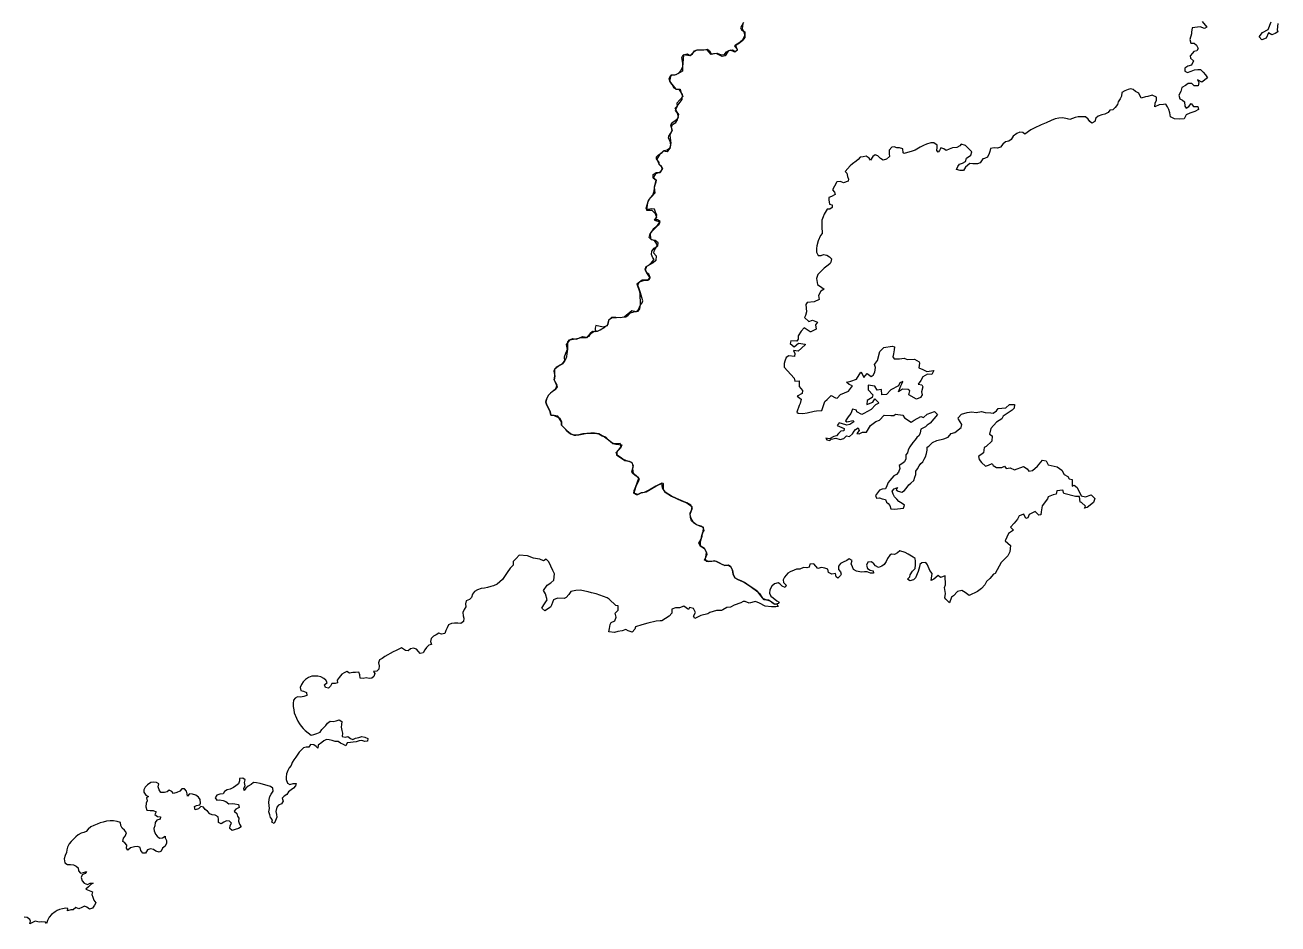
# Model space of a CAD drawing. Extents: x -74 to -34.8, y -33.8 to 5.3.
# Drawn here: x -45.256 to -44.374, y -23.594 to -22.961 of the extents above; entities that cross this region are included whole.
import ezdxf

# ---------------------------------------------------------------- set-up
doc = ezdxf.new("R2010")
doc.units = 0
doc.header["$LTSCALE"] = 2
doc.layers.add('UFEBRASIL', color=7, linetype='Continuous')

msp = doc.modelspace()

# ---------------------------------------------------------------- linework, layer by layer
at = {"layer": 'UFEBRASIL'}
for points in [[(-44.75028, -22.95946), (-44.75248, -22.96332), (-44.75157, -22.96467), (-44.74929, -22.96618), (-44.74931, -22.97017), (-44.75127, -22.97242), (-44.7531, -22.97411), (-44.7566, -22.97626), (-44.75445, -22.97843), (-44.7564, -22.98041), (-44.75946, -22.97894), (-44.761, -22.97969), (-44.76316, -22.98301), (-44.76532, -22.9834), (-44.76957, -22.9814), (-44.77301, -22.98208), (-44.77575, -22.97869), (-44.78351, -22.9793), (-44.78559, -22.98062), (-44.78795, -22.98285), (-44.79248, -22.98217), (-44.79307, -22.98821), (-44.79324, -22.99072), (-44.79331, -22.99371), (-44.79654, -22.99564), (-44.79885, -22.99652), (-44.80131, -22.99653), (-44.80228, -23.00089), (-44.80079, -23.0029), (-44.79797, -23.00639), (-44.79476, -23.00635), (-44.79432, -23.0085), (-44.79307, -23.01158), (-44.79707, -23.01629), (-44.79704, -23.01854), (-44.79841, -23.02146), (-44.79683, -23.02333), (-44.79629, -23.02605), (-44.79736, -23.02805), (-44.80083, -23.0306), (-44.80165, -23.03143), (-44.80043, -23.03543), (-44.80202, -23.03873), (-44.80151, -23.04448), (-44.80237, -23.04813), (-44.80395, -23.05062), (-44.80686, -23.05007), (-44.80926, -23.05223), (-44.81126, -23.0557), (-44.80962, -23.05932), (-44.80771, -23.06136), (-44.80733, -23.06213), (-44.8088, -23.06473), (-44.81221, -23.06597), (-44.81389, -23.06879), (-44.81184, -23.07052), (-44.81203, -23.07197), (-44.81304, -23.0754), (-44.81262, -23.07951), (-44.81485, -23.08202), (-44.81663, -23.08372), (-44.81773, -23.08628), (-44.81854, -23.09148), (-44.81468, -23.09144), (-44.81237, -23.09379), (-44.81145, -23.09658), (-44.81288, -23.0985), (-44.80904, -23.09974), (-44.80997, -23.10177), (-44.81382, -23.10498), (-44.81598, -23.10807), (-44.81565, -23.11181), (-44.8132, -23.11295), (-44.81104, -23.11618), (-44.8132, -23.1197), (-44.81362, -23.12162), (-44.81179, -23.12375), (-44.81195, -23.12704), (-44.81387, -23.12865), (-44.81899, -23.13131), (-44.81981, -23.13323), (-44.81854, -23.13557), (-44.81623, -23.13909), (-44.81687, -23.14078), (-44.82149, -23.14077), (-44.82544, -23.14372), (-44.82389, -23.14749), (-44.82332, -23.1498), (-44.82309, -23.1584), (-44.8244, -23.16175), (-44.82578, -23.1631), (-44.82877, -23.16234), (-44.83415, -23.16688), (-44.83681, -23.16726), (-44.84021, -23.167), (-44.84316, -23.16711), (-44.84529, -23.16897), (-44.84626, -23.17305), (-44.84909, -23.17378), (-44.8542, -23.1728), (-44.85464, -23.1745), (-44.85437, -23.17711), (-44.85644, -23.17683), (-44.85813, -23.17826), (-44.86074, -23.18149), (-44.86457, -23.18134), (-44.8685, -23.18243), (-44.87271, -23.18308), (-44.87504, -23.18616), (-44.8744, -23.18957), (-44.87545, -23.19242), (-44.87643, -23.19508), (-44.87637, -23.19791), (-44.87773, -23.19961), (-44.88219, -23.20229), (-44.88317, -23.20321), (-44.88372, -23.20481), (-44.88318, -23.20828), (-44.88348, -23.21101), (-44.8814, -23.21597), (-44.88257, -23.21761), (-44.88609, -23.22021), (-44.88761, -23.22168), (-44.88893, -23.2245), (-44.88932, -23.22659), (-44.88858, -23.22877), (-44.88721, -23.23145), (-44.88624, -23.23351), (-44.88595, -23.23579), (-44.88344, -23.23596), (-44.87955, -23.2379), (-44.87848, -23.24041), (-44.87831, -23.24288), (-44.87673, -23.24455), (-44.8745, -23.24693), (-44.87199, -23.24896), (-44.86946, -23.24983), (-44.86824, -23.24975), (-44.86622, -23.24954), (-44.86154, -23.24879), (-44.85778, -23.24852), (-44.85505, -23.24854), (-44.85212, -23.2489), (-44.84978, -23.25025), (-44.84802, -23.25106), (-44.84616, -23.2525), (-44.84421, -23.25417), (-44.84213, -23.25572), (-44.84017, -23.25618), (-44.83593, -23.25657), (-44.83694, -23.25904), (-44.83909, -23.26108), (-44.83975, -23.26371), (-44.83801, -23.26493), (-44.83624, -23.26594), (-44.83375, -23.26766), (-44.8312, -23.26813), (-44.82921, -23.26892), (-44.82803, -23.27123), (-44.82848, -23.27345), (-44.82784, -23.27684), (-44.82578, -23.27837), (-44.82376, -23.28069), (-44.82417, -23.28193), (-44.82606, -23.28598), (-44.82748, -23.29063), (-44.82571, -23.29162), (-44.8247, -23.29162), (-44.8223, -23.29053), (-44.81885, -23.28974), (-44.81585, -23.28817), (-44.81206, -23.28566), (-44.80715, -23.28349), (-44.80681, -23.28408), (-44.80683, -23.28807), (-44.80537, -23.29005), (-44.80096, -23.29278), (-44.79384, -23.29602), (-44.79024, -23.29755), (-44.7867, -23.29997), (-44.78713, -23.30313), (-44.78801, -23.30578), (-44.78767, -23.30776), (-44.78574, -23.31119), (-44.78338, -23.31273), (-44.78113, -23.31362), (-44.77877, -23.31447), (-44.77812, -23.31699), (-44.77927, -23.31882), (-44.77963, -23.32122), (-44.7807, -23.3248), (-44.78084, -23.32772), (-44.77782, -23.32966), (-44.77626, -23.33239), (-44.77606, -23.33371), (-44.7773, -23.33674), (-44.77654, -23.33858), (-44.77469, -23.33882), (-44.77075, -23.33825), (-44.76951, -23.3385), (-44.76742, -23.33974), (-44.7634, -23.34159), (-44.76087, -23.34135), (-44.7591, -23.34255), (-44.75798, -23.3448), (-44.75743, -23.34778), (-44.75643, -23.35021), (-44.75418, -23.35141), (-44.75088, -23.35276), (-44.74949, -23.35353), (-44.74815, -23.35445), (-44.74472, -23.35688), (-44.74026, -23.3601), (-44.73906, -23.3613), (-44.73695, -23.36458), (-44.73411, -23.36568), (-44.7315, -23.36652), (-44.72905, -23.36841), (-44.72686, -23.36887), (-44.72581, -23.37038), (-44.72748, -23.37066), (-44.73053, -23.37059), (-44.73498, -23.37018), (-44.73899, -23.36815), (-44.74184, -23.36688), (-44.74623, -23.36812), (-44.74912, -23.36689), (-44.7504, -23.36683), (-44.75209, -23.3679), (-44.75688, -23.36953), (-44.75942, -23.37091), (-44.76192, -23.37115), (-44.76473, -23.37267), (-44.76584, -23.37331), (-44.76915, -23.37328), (-44.77403, -23.37462), (-44.77545, -23.37559), (-44.7803, -23.37674), (-44.7844, -23.3789), (-44.7854, -23.37718), (-44.78399, -23.37453), (-44.78543, -23.37191), (-44.78818, -23.37119), (-44.78899, -23.37255), (-44.79237, -23.3701), (-44.7952, -23.37134), (-44.79801, -23.3714), (-44.80062, -23.37222), (-44.80076, -23.37513), (-44.80252, -23.37731), (-44.80768, -23.3805), (-44.80895, -23.3804), (-44.81171, -23.38069), (-44.81771, -23.38224), (-44.82173, -23.38341), (-44.82624, -23.38472), (-44.82673, -23.38646), (-44.82859, -23.38852), (-44.83134, -23.38758), (-44.83309, -23.38662), (-44.83563, -23.38764), (-44.8386, -23.3881), (-44.84112, -23.38871), (-44.84495, -23.38828), (-44.84454, -23.38592), (-44.8442, -23.38307), (-44.84336, -23.38172), (-44.84093, -23.38051), (-44.8399, -23.37797), (-44.84048, -23.37518), (-44.83851, -23.37288), (-44.83843, -23.36991), (-44.84004, -23.36981), (-44.8449, -23.36519), (-44.84627, -23.36437), (-44.85395, -23.36151), (-44.85715, -23.36089), (-44.85965, -23.36005), (-44.86529, -23.35889), (-44.86837, -23.35905), (-44.87176, -23.35983), (-44.87332, -23.36192), (-44.87517, -23.36419), (-44.87649, -23.36473), (-44.88118, -23.36464), (-44.88393, -23.36571), (-44.88534, -23.3695), (-44.88609, -23.37086), (-44.89006, -23.37351), (-44.89215, -23.37162), (-44.89081, -23.36929), (-44.88854, -23.36565), (-44.88959, -23.36152), (-44.89109, -23.35915), (-44.8884, -23.35552), (-44.8859, -23.3537), (-44.88365, -23.35198), (-44.8834, -23.34752), (-44.8844, -23.34504), (-44.88726, -23.33888), (-44.88909, -23.33712), (-44.89093, -23.33836), (-44.89371, -23.33718), (-44.89517, -23.33679), (-44.89812, -23.33631), (-44.90223, -23.33485), (-44.90806, -23.3342), (-44.91038, -23.33662), (-44.91237, -23.33868), (-44.91229, -23.34126), (-44.91457, -23.34334), (-44.9167, -23.34653), (-44.91757, -23.34788), (-44.91993, -23.35133), (-44.92371, -23.35473), (-44.92631, -23.35581), (-44.92806, -23.35639), (-44.93041, -23.35708), (-44.93262, -23.35745), (-44.93497, -23.35774), (-44.93753, -23.3586), (-44.93959, -23.35986), (-44.94099, -23.36181), (-44.94176, -23.36398), (-44.94316, -23.36557), (-44.94542, -23.36647), (-44.94603, -23.36859), (-44.94576, -23.37074), (-44.94681, -23.37255), (-44.94794, -23.37463), (-44.94769, -23.37688), (-44.94723, -23.37852), (-44.94744, -23.38089), (-44.94915, -23.38231), (-44.95127, -23.3822), (-44.95358, -23.38205), (-44.95574, -23.38244), (-44.95791, -23.38325), (-44.95888, -23.38541), (-44.95968, -23.38734), (-44.96056, -23.38936), (-44.96285, -23.38979), (-44.9648, -23.38914), (-44.96669, -23.39026), (-44.96837, -23.39119), (-44.9701, -23.39288), (-44.97054, -23.39503), (-44.96994, -23.3972), (-44.97181, -23.39772), (-44.9734, -23.39934), (-44.97467, -23.40084), (-44.97573, -23.40292), (-44.97784, -23.4036), (-44.97904, -23.40197), (-44.98046, -23.40048), (-44.98248, -23.39972), (-44.98476, -23.40022), (-44.98633, -23.40171), (-44.98828, -23.40144), (-44.99111, -23.39951), (-44.99278, -23.40036), (-44.99475, -23.40145), (-44.99682, -23.4024), (-44.99901, -23.40355), (-45.00065, -23.40439), (-45.00278, -23.40556), (-45.00471, -23.40693), (-45.00652, -23.40802), (-45.0073, -23.40997), (-45.00672, -23.41226), (-45.00698, -23.41441), (-45.00844, -23.416), (-45.01071, -23.41605), (-45.00985, -23.41764), (-45.01051, -23.41957), (-45.01195, -23.42092), (-45.01384, -23.42109), (-45.01594, -23.42058), (-45.0181, -23.42108), (-45.02019, -23.42073), (-45.02028, -23.41861), (-45.02105, -23.41671), (-45.0233, -23.41678), (-45.02522, -23.41696), (-45.02754, -23.4173), (-45.02953, -23.41618), (-45.03145, -23.41703), (-45.03296, -23.41812), (-45.03481, -23.42028), (-45.03627, -23.42218), (-45.036, -23.42411), (-45.03777, -23.42463), (-45.04007, -23.42457), (-45.04096, -23.42645), (-45.04238, -23.42794), (-45.0446, -23.42734), (-45.04509, -23.42553), (-45.04342, -23.42383), (-45.04426, -23.42224), (-45.04579, -23.42111), (-45.04788, -23.42), (-45.04996, -23.41948), (-45.05161, -23.41951), (-45.05422, -23.41952), (-45.05639, -23.42034), (-45.05848, -23.4218), (-45.06012, -23.42345), (-45.06147, -23.42541), (-45.06222, -23.42745), (-45.06197, -23.42958), (-45.06002, -23.43006), (-45.05795, -23.43095), (-45.05773, -23.43297), (-45.05986, -23.43378), (-45.06208, -23.43429), (-45.06413, -23.4339), (-45.06583, -23.43486), (-45.06706, -23.43629), (-45.06734, -23.43859), (-45.06721, -23.4408), (-45.06686, -23.44322), (-45.06646, -23.4452), (-45.06501, -23.44903), (-45.06397, -23.45105), (-45.06289, -23.45303), (-45.06168, -23.45451), (-45.06014, -23.45622), (-45.05878, -23.45764), (-45.05673, -23.4593), (-45.0545, -23.46093), (-45.05273, -23.46055), (-45.05053, -23.4597), (-45.04827, -23.45894), (-45.04713, -23.45705), (-45.04569, -23.45549), (-45.04416, -23.45408), (-45.04306, -23.4525), (-45.04113, -23.45119), (-45.03906, -23.45125), (-45.037, -23.45087), (-45.03483, -23.45023), (-45.03292, -23.4514), (-45.03324, -23.45344), (-45.03352, -23.45543), (-45.03308, -23.45764), (-45.03246, -23.45957), (-45.03284, -23.46179), (-45.03076, -23.46224), (-45.02871, -23.46196), (-45.02698, -23.46338), (-45.02529, -23.46388), (-45.02329, -23.46312), (-45.02094, -23.46266), (-45.019, -23.46194), (-45.01676, -23.46244), (-45.01476, -23.46332), (-45.01487, -23.46527), (-45.01683, -23.46535), (-45.01886, -23.46462), (-45.02081, -23.46483), (-45.02281, -23.46569), (-45.02497, -23.46595), (-45.02697, -23.46605), (-45.02922, -23.46636), (-45.03018, -23.46844), (-45.03192, -23.46742), (-45.03398, -23.46656), (-45.0355, -23.4653), (-45.03758, -23.46539), (-45.03971, -23.46475), (-45.04181, -23.46412), (-45.04389, -23.46407), (-45.04558, -23.46487), (-45.04716, -23.46617), (-45.04955, -23.468), (-45.04992, -23.47014), (-45.05118, -23.46882), (-45.0528, -23.46763), (-45.05516, -23.46762), (-45.05625, -23.46945), (-45.05801, -23.46945), (-45.06003, -23.46996), (-45.06163, -23.47142), (-45.06299, -23.47284), (-45.06405, -23.47426), (-45.06533, -23.47647), (-45.06688, -23.47831), (-45.06808, -23.48021), (-45.06868, -23.48236), (-45.07005, -23.48399), (-45.07098, -23.4859), (-45.07189, -23.48813), (-45.07226, -23.49048), (-45.07214, -23.49204), (-45.07136, -23.49468), (-45.06971, -23.49568), (-45.06734, -23.49497), (-45.06512, -23.49486), (-45.06553, -23.49666), (-45.06698, -23.49823), (-45.06869, -23.49939), (-45.07053, -23.50071), (-45.07178, -23.50274), (-45.0736, -23.50392), (-45.07494, -23.50534), (-45.07427, -23.50742), (-45.07557, -23.50917), (-45.07756, -23.51031), (-45.0788, -23.5115), (-45.0794, -23.51473), (-45.07907, -23.51678), (-45.07869, -23.51875), (-45.07977, -23.5209), (-45.08064, -23.52303), (-45.08233, -23.52227), (-45.08176, -23.5204), (-45.08328, -23.51898), (-45.08362, -23.51711), (-45.08435, -23.51499), (-45.08387, -23.51263), (-45.08423, -23.51043), (-45.08436, -23.50832), (-45.08404, -23.50623), (-45.08361, -23.50413), (-45.08281, -23.50243), (-45.08143, -23.50044), (-45.08169, -23.49829), (-45.0833, -23.4971), (-45.08555, -23.49634), (-45.08805, -23.49564), (-45.0906, -23.49496), (-45.09308, -23.49446), (-45.09523, -23.49434), (-45.09691, -23.49576), (-45.09884, -23.49676), (-45.10047, -23.49817), (-45.10179, -23.49991), (-45.10204, -23.4982), (-45.10094, -23.49654), (-45.1015, -23.49433), (-45.10106, -23.49227), (-45.10265, -23.49131), (-45.10501, -23.49145), (-45.10505, -23.49314), (-45.10569, -23.49524), (-45.10757, -23.49668), (-45.10915, -23.49783), (-45.11157, -23.49891), (-45.11363, -23.49946), (-45.11549, -23.50062), (-45.11658, -23.50224), (-45.11894, -23.50241), (-45.12095, -23.50309), (-45.12226, -23.50508), (-45.12106, -23.50673), (-45.11902, -23.50655), (-45.11664, -23.5069), (-45.11461, -23.50761), (-45.11249, -23.50924), (-45.10999, -23.50909), (-45.10844, -23.50931), (-45.10583, -23.5098), (-45.10536, -23.51191), (-45.1077, -23.51305), (-45.10868, -23.51445), (-45.10688, -23.51615), (-45.10647, -23.51791), (-45.10559, -23.51936), (-45.10572, -23.52155), (-45.10502, -23.5236), (-45.1039, -23.5255), (-45.10564, -23.5266), (-45.10802, -23.52722), (-45.1102, -23.52809), (-45.11173, -23.52664), (-45.11163, -23.5246), (-45.11067, -23.52282), (-45.112, -23.52155), (-45.11411, -23.52124), (-45.11603, -23.5221), (-45.11805, -23.52325), (-45.11984, -23.5223), (-45.11993, -23.52024), (-45.12012, -23.51834), (-45.12206, -23.5172), (-45.12426, -23.51703), (-45.126, -23.51626), (-45.12755, -23.51449), (-45.12931, -23.51318), (-45.13035, -23.5115), (-45.13216, -23.51119), (-45.13391, -23.51286), (-45.13621, -23.51337), (-45.13682, -23.51108), (-45.13522, -23.51035), (-45.13296, -23.51006), (-45.13238, -23.50872), (-45.13276, -23.50615), (-45.13394, -23.50446), (-45.13583, -23.5031), (-45.13801, -23.50246), (-45.14024, -23.50218), (-45.14175, -23.50375), (-45.14191, -23.5022), (-45.14224, -23.50044), (-45.14374, -23.4987), (-45.14557, -23.4987), (-45.14709, -23.50038), (-45.14927, -23.50124), (-45.15145, -23.50196), (-45.15262, -23.50058), (-45.15453, -23.49954), (-45.15602, -23.50071), (-45.15795, -23.50135), (-45.16031, -23.50122), (-45.1617, -23.49938), (-45.16219, -23.49727), (-45.16184, -23.49524), (-45.16339, -23.49415), (-45.16572, -23.49409), (-45.16757, -23.49436), (-45.1698, -23.49583), (-45.17141, -23.49749), (-45.17236, -23.49932), (-45.17243, -23.50107), (-45.17104, -23.50321), (-45.169, -23.50405), (-45.17062, -23.50513), (-45.16996, -23.50707), (-45.17074, -23.50884), (-45.17097, -23.51126), (-45.1702, -23.51367), (-45.16803, -23.51387), (-45.16577, -23.51403), (-45.16378, -23.51485), (-45.16458, -23.51683), (-45.16282, -23.51822), (-45.16064, -23.51831), (-45.16098, -23.52013), (-45.16321, -23.5208), (-45.16444, -23.52246), (-45.16458, -23.52468), (-45.16524, -23.52654), (-45.165, -23.52832), (-45.16418, -23.53055), (-45.16303, -23.532), (-45.16124, -23.53333), (-45.15921, -23.53326), (-45.15737, -23.53203), (-45.15747, -23.53327), (-45.15635, -23.53516), (-45.15637, -23.53695), (-45.15728, -23.53915), (-45.15919, -23.54045), (-45.16012, -23.54251), (-45.16163, -23.54316), (-45.16386, -23.54264), (-45.16549, -23.54131), (-45.16762, -23.54083), (-45.16974, -23.54166), (-45.17125, -23.54404), (-45.17311, -23.54389), (-45.1744, -23.54207), (-45.17503, -23.53992), (-45.17667, -23.53924), (-45.17902, -23.53943), (-45.18173, -23.54028), (-45.18354, -23.54179), (-45.18461, -23.54045), (-45.18433, -23.5383), (-45.18565, -23.53676), (-45.18726, -23.53573), (-45.18671, -23.53353), (-45.18553, -23.5321), (-45.1847, -23.52962), (-45.18601, -23.52787), (-45.18768, -23.52642), (-45.1886, -23.52446), (-45.18883, -23.52249), (-45.19116, -23.52161), (-45.19378, -23.52113), (-45.19617, -23.5212), (-45.19863, -23.52148), (-45.20098, -23.52205), (-45.20306, -23.52268), (-45.20535, -23.52352), (-45.20752, -23.52448), (-45.20958, -23.5255), (-45.21155, -23.52702), (-45.21291, -23.52878), (-45.21471, -23.52935), (-45.21646, -23.52988), (-45.21851, -23.53103), (-45.22014, -23.53239), (-45.22194, -23.53403), (-45.2236, -23.53585), (-45.22487, -23.53744), (-45.22607, -23.53964), (-45.22659, -23.54174), (-45.22678, -23.54352), (-45.22766, -23.5457), (-45.22843, -23.54792), (-45.22797, -23.55069), (-45.22621, -23.55186), (-45.22407, -23.55196), (-45.22194, -23.55208), (-45.22002, -23.55301), (-45.21869, -23.5543), (-45.21833, -23.55645), (-45.21695, -23.55806), (-45.21496, -23.55763), (-45.21286, -23.55684), (-45.21375, -23.55816), (-45.21585, -23.55911), (-45.21661, -23.56114), (-45.21574, -23.56335), (-45.21442, -23.56504), (-45.21204, -23.56606), (-45.21015, -23.56513), (-45.20806, -23.56496), (-45.20962, -23.56606), (-45.21144, -23.56758), (-45.21313, -23.56924), (-45.21098, -23.57023), (-45.20862, -23.57106), (-45.20901, -23.57299), (-45.20818, -23.575), (-45.20762, -23.57702), (-45.20629, -23.57901), (-45.20716, -23.58058), (-45.20843, -23.58272), (-45.21052, -23.58328), (-45.21242, -23.58207), (-45.21415, -23.58121), (-45.21596, -23.58212), (-45.21803, -23.58316), (-45.22034, -23.58217), (-45.22213, -23.58378), (-45.22376, -23.58385), (-45.22616, -23.58455), (-45.22591, -23.58285), (-45.22731, -23.58261), (-45.22959, -23.58319), (-45.23173, -23.58356), (-45.23339, -23.58435), (-45.23471, -23.58535), (-45.23729, -23.5871), (-45.23905, -23.58909), (-45.2402, -23.59131), (-45.24084, -23.5934), (-45.24172, -23.59248), (-45.24422, -23.59239), (-45.24606, -23.59242), (-45.24897, -23.59186), (-45.25078, -23.59278), (-45.2526, -23.59376), (-45.25214, -23.59189), (-45.25266, -23.59053), (-45.25451, -23.58921), (-45.25663, -23.58901)], [(-44.42728, -22.95888), (-44.42415, -22.96287), (-44.42585, -22.96365), (-44.42878, -22.96257), (-44.43433, -22.9632), (-44.43498, -22.9663), (-44.43486, -22.96746), (-44.43599, -22.97144), (-44.43533, -22.9741), (-44.43292, -22.97417), (-44.43142, -22.97555), (-44.43013, -22.9777), (-44.43108, -22.97952), (-44.43332, -22.98), (-44.43421, -22.98114), (-44.4358, -22.9829), (-44.43556, -22.98462), (-44.43355, -22.98645), (-44.43497, -22.98956), (-44.43745, -22.99026), (-44.43959, -22.99159), (-44.43947, -22.99369), (-44.43768, -22.9948), (-44.43516, -22.99369), (-44.43282, -22.99289), (-44.43047, -22.99252), (-44.42845, -22.99259), (-44.42678, -22.99457), (-44.42493, -22.99634), (-44.42363, -22.99849), (-44.42758, -23.00139), (-44.43066, -22.99985), (-44.42961, -23.00182), (-44.4301, -23.00417), (-44.43312, -23.00398), (-44.43476, -23.00239), (-44.43713, -23.00244), (-44.4391, -23.00385), (-44.44175, -23.00527), (-44.44237, -23.00817), (-44.44378, -23.01069), (-44.44298, -23.01322), (-44.44132, -23.01414), (-44.43982, -23.01531), (-44.43961, -23.01841), (-44.43861, -23.01981), (-44.4367, -23.01864), (-44.4351, -23.01661), (-44.43343, -23.0187), (-44.43041, -23.01858), (-44.42992, -23.02074), (-44.43251, -23.02222), (-44.43596, -23.0232), (-44.43855, -23.02456), (-44.43997, -23.02724), (-44.44348, -23.02758), (-44.44674, -23.02733), (-44.44958, -23.02585), (-44.45019, -23.02296), (-44.45081, -23.02074), (-44.45184, -23.01888), (-44.45284, -23.01698), (-44.45463, -23.0171), (-44.45759, -23.01753), (-44.46066, -23.01892), (-44.46038, -23.01635), (-44.45955, -23.01424), (-44.45947, -23.01213), (-44.4626, -23.0106), (-44.46566, -23.01155), (-44.46723, -23.01188), (-44.4702, -23.01284), (-44.47185, -23.00931), (-44.47419, -23.00801), (-44.47589, -23.00669), (-44.47791, -23.0061), (-44.4794, -23.00661), (-44.4819, -23.00756), (-44.48403, -23.00874), (-44.48418, -23.01135), (-44.48511, -23.01321), (-44.48649, -23.01526), (-44.48703, -23.01727), (-44.48851, -23.01927), (-44.49018, -23.02104), (-44.49233, -23.0211), (-44.49347, -23.02285), (-44.49578, -23.02402), (-44.49812, -23.02453), (-44.50069, -23.02533), (-44.50214, -23.02677), (-44.50299, -23.02916), (-44.50497, -23.0304), (-44.5065, -23.02909), (-44.50768, -23.02747), (-44.50951, -23.026), (-44.51132, -23.02595), (-44.51456, -23.02599), (-44.51668, -23.02627), (-44.52055, -23.02776), (-44.52217, -23.02739), (-44.52558, -23.02666), (-44.52834, -23.02678), (-44.53084, -23.02733), (-44.53358, -23.02847), (-44.53709, -23.02999), (-44.54072, -23.03157), (-44.54572, -23.0339), (-44.5479, -23.03514), (-44.55218, -23.03803), (-44.55365, -23.03685), (-44.55574, -23.03667), (-44.55778, -23.03759), (-44.56033, -23.0394), (-44.56179, -23.04177), (-44.56343, -23.04312), (-44.56577, -23.04338), (-44.56769, -23.04512), (-44.56939, -23.04717), (-44.57151, -23.04789), (-44.57377, -23.04775), (-44.5763, -23.04825), (-44.57681, -23.05026), (-44.5772, -23.05177), (-44.57838, -23.05423), (-44.58058, -23.05518), (-44.58189, -23.05545), (-44.5837, -23.05818), (-44.58557, -23.05896), (-44.5889, -23.05901), (-44.59099, -23.05883), (-44.59399, -23.06126), (-44.59549, -23.0636), (-44.5978, -23.06364), (-44.60023, -23.06298), (-44.59931, -23.06089), (-44.59822, -23.05915), (-44.5962, -23.05837), (-44.5939, -23.0572), (-44.59322, -23.05495), (-44.59025, -23.05274), (-44.5895, -23.05045), (-44.59117, -23.04877), (-44.59287, -23.04731), (-44.59409, -23.04597), (-44.597, -23.04507), (-44.59804, -23.04619), (-44.60003, -23.04753), (-44.60313, -23.0476), (-44.60551, -23.04862), (-44.60761, -23.04948), (-44.60917, -23.04835), (-44.61127, -23.04776), (-44.61218, -23.04946), (-44.61328, -23.05079), (-44.61407, -23.04969), (-44.61397, -23.04736), (-44.61386, -23.04578), (-44.61632, -23.04429), (-44.61834, -23.04417), (-44.62137, -23.04502), (-44.6236, -23.04596), (-44.6258, -23.04714), (-44.62941, -23.04932), (-44.63158, -23.05008), (-44.63707, -23.05175), (-44.63783, -23.05118), (-44.63802, -23.04836), (-44.64035, -23.04762), (-44.64242, -23.04775), (-44.64425, -23.04702), (-44.64592, -23.0472), (-44.64774, -23.04941), (-44.64779, -23.05202), (-44.64754, -23.05368), (-44.64954, -23.05561), (-44.65187, -23.05627), (-44.65381, -23.05513), (-44.65561, -23.05344), (-44.65755, -23.05268), (-44.65912, -23.05384), (-44.66074, -23.05631), (-44.66183, -23.055), (-44.66382, -23.05362), (-44.66599, -23.05396), (-44.66815, -23.05429), (-44.66945, -23.05589), (-44.67088, -23.05706), (-44.67363, -23.05892), (-44.67526, -23.06043), (-44.67866, -23.06441), (-44.67744, -23.06541), (-44.67715, -23.06781), (-44.67638, -23.06973), (-44.67656, -23.07105), (-44.67988, -23.07239), (-44.68197, -23.07127), (-44.68444, -23.07169), (-44.68484, -23.07216), (-44.68761, -23.07736), (-44.68631, -23.0788), (-44.68568, -23.08059), (-44.68831, -23.08193), (-44.69009, -23.08275), (-44.69026, -23.08422), (-44.6897, -23.08739), (-44.68793, -23.08778), (-44.68793, -23.08962), (-44.68941, -23.09091), (-44.69129, -23.09086), (-44.69209, -23.09207), (-44.6934, -23.09432), (-44.69425, -23.09621), (-44.69506, -23.09855), (-44.69519, -23.10316), (-44.69485, -23.108), (-44.69602, -23.10939), (-44.69776, -23.11302), (-44.69868, -23.11664), (-44.69898, -23.11859), (-44.69891, -23.12117), (-44.69774, -23.12341), (-44.69569, -23.12339), (-44.69386, -23.12275), (-44.69159, -23.12319), (-44.68975, -23.12438), (-44.68823, -23.12579), (-44.68886, -23.12825), (-44.68935, -23.12917), (-44.69061, -23.13027), (-44.69347, -23.13243), (-44.69784, -23.13677), (-44.69887, -23.13954), (-44.6981, -23.14379), (-44.69518, -23.14602), (-44.69345, -23.14724), (-44.69575, -23.14854), (-44.69743, -23.15151), (-44.69701, -23.15438), (-44.70039, -23.15613), (-44.7055, -23.15641), (-44.70641, -23.15796), (-44.70595, -23.16314), (-44.70667, -23.16575), (-44.70729, -23.16712), (-44.70418, -23.1698), (-44.70165, -23.16889), (-44.69826, -23.17046), (-44.69968, -23.17217), (-44.69915, -23.17539), (-44.70278, -23.17706), (-44.70331, -23.17727), (-44.7076, -23.17439), (-44.70956, -23.17676), (-44.71173, -23.18), (-44.71166, -23.18221), (-44.71279, -23.18361), (-44.71686, -23.1835), (-44.71739, -23.18533), (-44.71453, -23.18776), (-44.71162, -23.18517), (-44.70687, -23.18577), (-44.70687, -23.1862), (-44.71178, -23.1907), (-44.71507, -23.19037), (-44.71404, -23.19239), (-44.71427, -23.19444), (-44.71836, -23.19406), (-44.72029, -23.19526), (-44.72113, -23.19779), (-44.72167, -23.19941), (-44.72165, -23.20212), (-44.71935, -23.20462), (-44.71454, -23.20982), (-44.71415, -23.21193), (-44.71095, -23.21162), (-44.71096, -23.21567), (-44.7087, -23.21836), (-44.709, -23.22054), (-44.71256, -23.22251), (-44.70973, -23.2245), (-44.71039, -23.2276), (-44.71118, -23.22903), (-44.71265, -23.23377), (-44.71179, -23.23443), (-44.70845, -23.23466), (-44.70554, -23.2341), (-44.70049, -23.23298), (-44.69888, -23.23279), (-44.69518, -23.23241), (-44.69295, -23.22618), (-44.69146, -23.2247), (-44.68859, -23.22207), (-44.68554, -23.22368), (-44.68443, -23.22387), (-44.68187, -23.22131), (-44.67623, -23.21891), (-44.67348, -23.21508), (-44.67581, -23.21419), (-44.67764, -23.21269), (-44.67464, -23.21177), (-44.67079, -23.21047), (-44.66754, -23.20548), (-44.66662, -23.20678), (-44.66556, -23.20936), (-44.66323, -23.20649), (-44.66039, -23.2085), (-44.65903, -23.20762), (-44.65784, -23.20551), (-44.65731, -23.20218), (-44.65801, -23.20026), (-44.65602, -23.19722), (-44.6542, -23.19089), (-44.65139, -23.18816), (-44.64571, -23.18724), (-44.64399, -23.18774), (-44.64409, -23.18976), (-44.64459, -23.19273), (-44.64512, -23.19486), (-44.64418, -23.19621), (-44.64032, -23.1961), (-44.63715, -23.19577), (-44.63513, -23.19661), (-44.62998, -23.19643), (-44.62668, -23.19825), (-44.62625, -23.19915), (-44.62676, -23.20247), (-44.62395, -23.20356), (-44.62109, -23.205), (-44.61621, -23.20447), (-44.61762, -23.20729), (-44.6207, -23.207), (-44.62404, -23.20893), (-44.62531, -23.21148), (-44.62734, -23.21396), (-44.62462, -23.21454), (-44.624, -23.21578), (-44.62495, -23.21943), (-44.62454, -23.22157), (-44.62565, -23.2233), (-44.6284, -23.22447), (-44.63389, -23.22144), (-44.63312, -23.21875), (-44.63435, -23.21767), (-44.63829, -23.21746), (-44.64106, -23.21928), (-44.63948, -23.21522), (-44.63884, -23.21373), (-44.6382, -23.21219), (-44.64017, -23.21306), (-44.64103, -23.21504), (-44.64662, -23.21804), (-44.64961, -23.22127), (-44.65276, -23.22159), (-44.65314, -23.21773), (-44.65621, -23.21827), (-44.65789, -23.21541), (-44.66245, -23.2146), (-44.66243, -23.21653), (-44.66254, -23.21797), (-44.65923, -23.22139), (-44.65972, -23.22333), (-44.66323, -23.22548), (-44.66353, -23.22836), (-44.65928, -23.22671), (-44.65775, -23.22437), (-44.65506, -23.22718), (-44.65534, -23.22767), (-44.65742, -23.22857), (-44.66046, -23.23176), (-44.66546, -23.23468), (-44.66687, -23.23542), (-44.67037, -23.2334), (-44.67067, -23.23223), (-44.67362, -23.23147), (-44.6746, -23.23469), (-44.6765, -23.23692), (-44.67851, -23.23977), (-44.67751, -23.24053), (-44.67315, -23.2395), (-44.67265, -23.24055), (-44.67535, -23.24241), (-44.67747, -23.24288), (-44.68126, -23.24159), (-44.68295, -23.2412), (-44.68426, -23.24312), (-44.67942, -23.24525), (-44.67968, -23.24682), (-44.68166, -23.24714), (-44.68333, -23.24873), (-44.68481, -23.25025), (-44.68661, -23.25081), (-44.68969, -23.25252), (-44.69218, -23.25205), (-44.69154, -23.25308), (-44.6895, -23.25353), (-44.68851, -23.25271), (-44.68515, -23.25188), (-44.68224, -23.25285), (-44.6796, -23.25225), (-44.67782, -23.25038), (-44.67557, -23.25072), (-44.67362, -23.24881), (-44.67233, -23.2471), (-44.67132, -23.2459), (-44.66945, -23.24481), (-44.66878, -23.24663), (-44.6704, -23.24864), (-44.66893, -23.24881), (-44.66646, -23.24785), (-44.66359, -23.24766), (-44.66226, -23.24532), (-44.66081, -23.24311), (-44.65712, -23.24028), (-44.6545, -23.23928), (-44.65131, -23.23571), (-44.64665, -23.23607), (-44.64443, -23.23597), (-44.64331, -23.23498), (-44.63812, -23.23568), (-44.63703, -23.23771), (-44.63212, -23.24067), (-44.63017, -23.23935), (-44.62533, -23.23683), (-44.62346, -23.23747), (-44.62087, -23.23518), (-44.61584, -23.23322), (-44.61364, -23.23541), (-44.61637, -23.23844), (-44.61887, -23.24136), (-44.62098, -23.24282), (-44.62209, -23.24389), (-44.62534, -23.24567), (-44.62588, -23.24821), (-44.62657, -23.25002), (-44.62826, -23.25159), (-44.62936, -23.25309), (-44.63096, -23.255), (-44.6332, -23.25818), (-44.63429, -23.26017), (-44.6347, -23.26235), (-44.63587, -23.26373), (-44.63588, -23.26645), (-44.63697, -23.2686), (-44.63888, -23.27002), (-44.64067, -23.27115), (-44.64029, -23.27323), (-44.64105, -23.27583), (-44.64255, -23.27744), (-44.64432, -23.27845), (-44.6458, -23.28012), (-44.64735, -23.28185), (-44.6484, -23.28315), (-44.64945, -23.28552), (-44.65033, -23.28767), (-44.6527, -23.2879), (-44.65457, -23.28864), (-44.656, -23.29048), (-44.65736, -23.29231), (-44.65665, -23.2941), (-44.65463, -23.29389), (-44.65272, -23.29462), (-44.65038, -23.29516), (-44.64948, -23.29696), (-44.64845, -23.29805), (-44.64735, -23.29942), (-44.6465, -23.30168), (-44.64418, -23.30182), (-44.64191, -23.30168), (-44.6398, -23.30145), (-44.63757, -23.30132), (-44.63695, -23.29908), (-44.63855, -23.29791), (-44.64082, -23.29658), (-44.64228, -23.29483), (-44.64399, -23.29317), (-44.64499, -23.29145), (-44.64557, -23.28934), (-44.64424, -23.28767), (-44.64191, -23.28662), (-44.64285, -23.28837), (-44.64144, -23.28923), (-44.63873, -23.29006), (-44.63685, -23.28875), (-44.63514, -23.28643), (-44.63386, -23.28476), (-44.63235, -23.2836), (-44.6304, -23.28179), (-44.62961, -23.27951), (-44.62891, -23.27755), (-44.62885, -23.27524), (-44.62783, -23.27344), (-44.62658, -23.27149), (-44.62538, -23.2698), (-44.624, -23.26859), (-44.62311, -23.26681), (-44.62209, -23.26506), (-44.62145, -23.26265), (-44.62087, -23.26053), (-44.62103, -23.25835), (-44.61971, -23.25754), (-44.61709, -23.25495), (-44.61426, -23.2535), (-44.60923, -23.25254), (-44.60623, -23.25125), (-44.60412, -23.24865), (-44.60138, -23.2481), (-44.59701, -23.24443), (-44.59665, -23.24243), (-44.59898, -23.23868), (-44.59909, -23.23769), (-44.59673, -23.23515), (-44.59284, -23.23382), (-44.58948, -23.23352), (-44.58642, -23.23381), (-44.58282, -23.23327), (-44.58023, -23.23394), (-44.5762, -23.23417), (-44.57458, -23.23431), (-44.57212, -23.23277), (-44.57087, -23.23101), (-44.56839, -23.23086), (-44.56567, -23.23071), (-44.56308, -23.22822), (-44.55951, -23.2283), (-44.55968, -23.23076), (-44.56106, -23.23235), (-44.56748, -23.23647), (-44.56848, -23.23826), (-44.57209, -23.24072), (-44.57623, -23.24522), (-44.57709, -23.24911), (-44.57531, -23.25045), (-44.57537, -23.25402), (-44.5795, -23.25773), (-44.58089, -23.25849), (-44.58139, -23.26234), (-44.58471, -23.26478), (-44.58425, -23.26692), (-44.58273, -23.26919), (-44.57986, -23.27158), (-44.57773, -23.271), (-44.57523, -23.26972), (-44.5745, -23.27123), (-44.57215, -23.27256), (-44.56845, -23.27261), (-44.56659, -23.27177), (-44.56525, -23.27334), (-44.56256, -23.27278), (-44.55949, -23.27418), (-44.55312, -23.27193), (-44.55054, -23.27353), (-44.54931, -23.27509), (-44.54681, -23.27466), (-44.54325, -23.2717), (-44.53967, -23.26738), (-44.5372, -23.26786), (-44.5357, -23.27069), (-44.52951, -23.27221), (-44.52612, -23.27453), (-44.52462, -23.27757), (-44.52198, -23.27886), (-44.52093, -23.28068), (-44.51881, -23.28105), (-44.51898, -23.28565), (-44.51756, -23.28514), (-44.51534, -23.2867), (-44.5126, -23.29255), (-44.50942, -23.29323), (-44.50548, -23.29189), (-44.5029, -23.29444), (-44.50379, -23.29723), (-44.50829, -23.30076), (-44.51032, -23.30113), (-44.50959, -23.2998), (-44.51226, -23.29715), (-44.51325, -23.2969), (-44.51384, -23.29303), (-44.51645, -23.29313), (-44.52484, -23.29087), (-44.52556, -23.28857), (-44.52967, -23.28897), (-44.53012, -23.29132), (-44.53234, -23.2919), (-44.53573, -23.2933), (-44.53618, -23.29459), (-44.53998, -23.29962), (-44.54067, -23.30376), (-44.54093, -23.30601), (-44.54231, -23.30611), (-44.54482, -23.30352), (-44.54908, -23.30575), (-44.55009, -23.30802), (-44.5515, -23.30848), (-44.55284, -23.30547), (-44.5562, -23.30667), (-44.55729, -23.30888), (-44.55963, -23.31186), (-44.56226, -23.31457), (-44.56008, -23.31672), (-44.56368, -23.31904), (-44.56595, -23.32416), (-44.56237, -23.32748), (-44.56282, -23.33192), (-44.56426, -23.33482), (-44.56879, -23.33955), (-44.5732, -23.34714), (-44.57415, -23.34768), (-44.57679, -23.35082), (-44.57929, -23.35289), (-44.58039, -23.3551), (-44.58276, -23.35776), (-44.58554, -23.35994), (-44.5915, -23.36272), (-44.59431, -23.36057), (-44.59648, -23.35922), (-44.5995, -23.35991), (-44.60248, -23.36296), (-44.60381, -23.36381), (-44.60534, -23.36786), (-44.60792, -23.36517), (-44.60842, -23.36434), (-44.60795, -23.36117), (-44.60876, -23.35714), (-44.60801, -23.35525), (-44.60834, -23.34881), (-44.61162, -23.34999), (-44.61323, -23.34857), (-44.61623, -23.35115), (-44.61818, -23.35201), (-44.61745, -23.34716), (-44.61909, -23.34497), (-44.62063, -23.34117), (-44.62195, -23.33954), (-44.62473, -23.33968), (-44.62605, -23.34095), (-44.62643, -23.34247), (-44.6272, -23.34575), (-44.62929, -23.35031), (-44.63061, -23.35161), (-44.63311, -23.35247), (-44.63477, -23.35113), (-44.63312, -23.34961), (-44.63294, -23.34806), (-44.6314, -23.34545), (-44.62945, -23.34375), (-44.62908, -23.34115), (-44.62909, -23.3386), (-44.62933, -23.33673), (-44.63081, -23.33572), (-44.63433, -23.33359), (-44.6365, -23.33253), (-44.64028, -23.3312), (-44.64184, -23.33267), (-44.64391, -23.33375), (-44.6461, -23.33357), (-44.64731, -23.33434), (-44.6489, -23.33661), (-44.6498, -23.3387), (-44.65126, -23.34078), (-44.65285, -23.34197), (-44.65524, -23.3429), (-44.65733, -23.34187), (-44.65854, -23.34028), (-44.66013, -23.33904), (-44.6627, -23.33916), (-44.66376, -23.34137), (-44.66302, -23.34372), (-44.66115, -23.34476), (-44.65886, -23.34533), (-44.65883, -23.34696), (-44.66081, -23.34687), (-44.66312, -23.34607), (-44.66515, -23.34607), (-44.66716, -23.34621), (-44.67069, -23.34553), (-44.67276, -23.3443), (-44.67351, -23.34253), (-44.67437, -23.34043), (-44.67377, -23.33813), (-44.67577, -23.33678), (-44.67746, -23.33811), (-44.68008, -23.33912), (-44.68208, -23.34012), (-44.68333, -23.34201), (-44.68333, -23.34438), (-44.68188, -23.34595), (-44.68152, -23.3477), (-44.68199, -23.34849), (-44.68391, -23.35047), (-44.6851, -23.34965), (-44.6854, -23.34717), (-44.68797, -23.3476), (-44.69046, -23.34651), (-44.69078, -23.34404), (-44.69307, -23.34352), (-44.69546, -23.34294), (-44.69794, -23.34374), (-44.6993, -23.34213), (-44.70073, -23.3404), (-44.70351, -23.34064), (-44.70393, -23.34277), (-44.70572, -23.34332), (-44.70793, -23.34298), (-44.71054, -23.34408), (-44.71283, -23.34418), (-44.7146, -23.3449), (-44.71737, -23.34591), (-44.71896, -23.34701), (-44.72143, -23.34967), (-44.72244, -23.35169), (-44.72209, -23.35354), (-44.7201, -23.35535), (-44.72101, -23.35712), (-44.723, -23.35618), (-44.72457, -23.35447), (-44.72591, -23.35384), (-44.72848, -23.35455), (-44.73021, -23.35619), (-44.7318, -23.35875), (-44.73184, -23.36104), (-44.73109, -23.36323), (-44.72929, -23.36431), (-44.72671, -23.3664), (-44.72517, -23.36739), (-44.72595, -23.36841), (-44.72808, -23.36893), (-44.73008, -23.36761), (-44.73254, -23.36592), (-44.73576, -23.36564), (-44.73786, -23.36316), (-44.74026, -23.3601), (-44.74146, -23.35889), (-44.74618, -23.35578), (-44.74949, -23.35353), (-44.75189, -23.3523), (-44.75418, -23.35141), (-44.75643, -23.35021), (-44.75743, -23.34778), (-44.75798, -23.3448), (-44.7591, -23.34255), (-44.76087, -23.34135), (-44.7634, -23.34159), (-44.76477, -23.34119), (-44.76742, -23.33974), (-44.77075, -23.33825), (-44.77264, -23.33873), (-44.77469, -23.33882), (-44.77775, -23.33775), (-44.77686, -23.33572), (-44.77626, -23.33239), (-44.77782, -23.32966), (-44.78084, -23.32772), (-44.78161, -23.3259), (-44.77994, -23.32312), (-44.77956, -23.32052), (-44.77874, -23.31778), (-44.77837, -23.31504), (-44.78021, -23.31385), (-44.78255, -23.31322), (-44.78439, -23.31228), (-44.78678, -23.31009), (-44.78767, -23.30776), (-44.78784, -23.30441), (-44.78626, -23.3014), (-44.78742, -23.29911), (-44.79024, -23.29755), (-44.79252, -23.29662), (-44.79745, -23.29438), (-44.80096, -23.29278), (-44.80536, -23.29005), (-44.80716, -23.28688), (-44.80785, -23.28357), (-44.81206, -23.28566), (-44.81585, -23.28817), (-44.82016, -23.2902), (-44.8223, -23.29053), (-44.8247, -23.29162), (-44.82748, -23.29063), (-44.82719, -23.28884), (-44.82606, -23.28598), (-44.82393, -23.28019), (-44.82578, -23.27837), (-44.82784, -23.27684), (-44.82893, -23.27569), (-44.82803, -23.27188), (-44.82848, -23.26956), (-44.8304, -23.26845), (-44.83251, -23.26785), (-44.83527, -23.26682), (-44.83707, -23.26543), (-44.83906, -23.26418), (-44.83982, -23.26205), (-44.83798, -23.26015), (-44.83626, -23.2579), (-44.83698, -23.2557), (-44.84136, -23.25604), (-44.84316, -23.25495), (-44.84537, -23.25345), (-44.84721, -23.25134), (-44.84978, -23.25025), (-44.85212, -23.2489), (-44.85505, -23.24854), (-44.85778, -23.24852), (-44.86337, -23.24892), (-44.86622, -23.24954), (-44.86946, -23.24983), (-44.87199, -23.24896), (-44.8745, -23.24693), (-44.87518, -23.24618), (-44.87673, -23.24455), (-44.87831, -23.24288), (-44.87848, -23.24041), (-44.88087, -23.23659), (-44.88344, -23.23596), (-44.88595, -23.23579), (-44.88624, -23.23351), (-44.88721, -23.23145), (-44.88858, -23.22877), (-44.88932, -23.22659), (-44.88893, -23.2245), (-44.88761, -23.22168), (-44.88498, -23.21903), (-44.88257, -23.21761), (-44.88148, -23.21462), (-44.88348, -23.21101), (-44.88318, -23.20828), (-44.88317, -23.20321), (-44.88071, -23.20128), (-44.87773, -23.19961), (-44.87521, -23.19632), (-44.87469, -23.19451), (-44.87441, -23.19255), (-44.87396, -23.18936), (-44.8739, -23.18431), (-44.87278, -23.18289), (-44.87037, -23.18176), (-44.86808, -23.18238), (-44.86626, -23.18171), (-44.86363, -23.18051), (-44.86075, -23.18092), (-44.85878, -23.18025), (-44.85775, -23.17825), (-44.85529, -23.17671), (-44.85312, -23.17679), (-44.85124, -23.17582), (-44.85001, -23.17502), (-44.84818, -23.1742), (-44.84548, -23.17188), (-44.84492, -23.16838), (-44.84316, -23.1672), (-44.8397, -23.16706), (-44.83578, -23.16688), (-44.83304, -23.16662), (-44.83133, -23.16537), (-44.8297, -23.16371), (-44.82748, -23.163), (-44.82446, -23.16267), (-44.82312, -23.16091), (-44.82283, -23.1582), (-44.8215, -23.15673), (-44.82121, -23.1554), (-44.82184, -23.15298), (-44.82276, -23.14975), (-44.82369, -23.14694), (-44.82462, -23.14437), (-44.82343, -23.14204), (-44.82053, -23.14105), (-44.81752, -23.14077), (-44.81602, -23.13883), (-44.81692, -23.13648), (-44.81819, -23.1356), (-44.8193, -23.1335), (-44.81841, -23.13092), (-44.81686, -23.13024), (-44.81477, -23.12814), (-44.81314, -23.12635), (-44.81396, -23.12512), (-44.81491, -23.12285), (-44.81474, -23.12031), (-44.81305, -23.11833), (-44.8106, -23.11658), (-44.81041, -23.11461), (-44.81244, -23.11278), (-44.8149, -23.11243), (-44.8166, -23.11077), (-44.81598, -23.10807), (-44.81363, -23.10549), (-44.81119, -23.10315), (-44.80898, -23.09962), (-44.81074, -23.09847), (-44.81309, -23.09825), (-44.81164, -23.09701), (-44.81129, -23.09489), (-44.81225, -23.09302), (-44.81302, -23.09081), (-44.81515, -23.09067), (-44.81823, -23.09136), (-44.8187, -23.09007), (-44.81719, -23.08474), (-44.81574, -23.08284), (-44.81409, -23.0811), (-44.81307, -23.0783), (-44.81313, -23.07784), (-44.81265, -23.07444), (-44.81184, -23.07052), (-44.81389, -23.06879), (-44.8138, -23.06648), (-44.81178, -23.06508), (-44.80894, -23.06514), (-44.80743, -23.06303), (-44.80782, -23.06107), (-44.80962, -23.05932), (-44.80971, -23.05799), (-44.81139, -23.05546), (-44.81143, -23.05393), (-44.81005, -23.05255), (-44.8076, -23.05103), (-44.80607, -23.04964), (-44.80407, -23.04912), (-44.80162, -23.04745), (-44.80131, -23.04554), (-44.80181, -23.04304), (-44.80308, -23.04096), (-44.8027, -23.03944), (-44.80158, -23.03761), (-44.8004, -23.03541), (-44.80093, -23.03324), (-44.80034, -23.0313), (-44.79792, -23.02981), (-44.79671, -23.02789), (-44.79582, -23.02436), (-44.79702, -23.02261), (-44.79826, -23.0198), (-44.79622, -23.01741), (-44.79483, -23.01554), (-44.79354, -23.01367), (-44.79315, -23.01024), (-44.79526, -23.00698), (-44.79712, -23.00658), (-44.79908, -23.0056), (-44.80038, -23.00302), (-44.80169, -23.00183), (-44.80265, -22.99915), (-44.8019, -22.99733), (-44.80088, -22.9965), (-44.79766, -22.99619), (-44.79597, -22.99525), (-44.79404, -22.99302), (-44.79287, -22.99047), (-44.79307, -22.98821), (-44.79366, -22.98407), (-44.79264, -22.98221), (-44.78982, -22.98154), (-44.78782, -22.98276), (-44.78618, -22.98148), (-44.78475, -22.97949), (-44.78295, -22.97883), (-44.78216, -22.97873), (-44.77825, -22.97883), (-44.7757, -22.97833), (-44.77413, -22.9795), (-44.77296, -22.98159), (-44.7713, -22.98126), (-44.76871, -22.98119), (-44.76644, -22.98203), (-44.76397, -22.98236), (-44.76233, -22.98022), (-44.76057, -22.97921), (-44.75805, -22.97881), (-44.75603, -22.98002), (-44.75458, -22.97871), (-44.75473, -22.97824), (-44.75582, -22.97527), (-44.75284, -22.97339), (-44.75059, -22.97113), (-44.74939, -22.96864), (-44.74959, -22.96651), (-44.75092, -22.96431), (-44.75065, -22.96174), (-44.75025, -22.95985)], [(-44.37403, -22.96014), (-44.37455, -22.96467), (-44.37406, -22.96603), (-44.37597, -22.96736), (-44.37837, -22.96829), (-44.38068, -22.96674), (-44.38231, -22.97051), (-44.38547, -22.97182), (-44.38717, -22.9695), (-44.38495, -22.96661), (-44.38095, -22.96439), (-44.3789, -22.95905)]]:
    msp.add_lwpolyline(points, dxfattribs=at)

doc.saveas('drawing.dxf')
